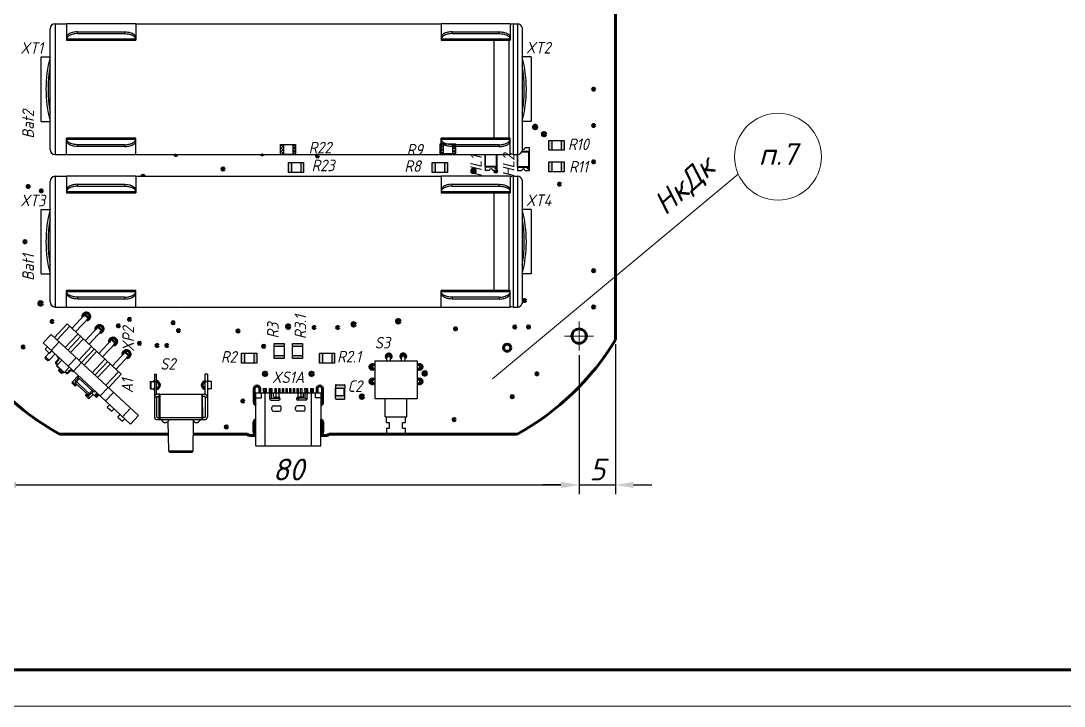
# Model space of a CAD drawing. Header units: millimetres. Extents: x -1 to 4028, y -898 to 1238.
# Drawn here: x 2552.1 to 2695.6, y 933.2 to 1027.6 of the extents above; entities that cross this region are included whole.
import ezdxf
from ezdxf.enums import TextEntityAlignment as Align

# ---------------------------------------------------------------- set-up
doc = ezdxf.new("R2010")
doc.units = ezdxf.units.MM
for name, color, linetype, lineweight in [('Осн 0.6', 7, 'Continuous', 60), ('Основная (0.3)', 162, 'Continuous', 30), ('Основная (0.6)', 250, 'Continuous', 60), ('Текст', 240, 'Continuous', 30), ('Тонкая (0.2)', 250, 'Continuous', 20)]:
    doc.layers.add(name, color=color, linetype=linetype, lineweight=lineweight)
doc.styles.add('3мм', font='isocpeui.ttf', dxfattribs={"height": 3})
doc.styles.get("Standard").update_dxf_attribs({"font": 'arial.ttf'})
doc.dimstyles.new('ISO-25', dxfattribs={"dimtxt": 2.5, "dimasz": 2.5, "dimexe": 1.25, "dimexo": 0.625, "dimtad": 1, "dimtoh": 1, "dimtxsty": 'Standard', "dimcen": 2.5, "dimadec": 0, "dimazin": 0, "dimtfac": 1, "dimtmove": 0, "dimatfit": 3, "dimfxl": 1, "dimarcsym": 0})

# ---------------------------------------------------------------- blocks, each defined once
blk = doc.blocks.new('*D68')
at = {"layer": 'Defpoints', "color": 0, "transparency": 16777216}
for p in [(2548.89, 982.18), (2628.89, 981.68), (2628.89, 963.68)]:
    blk.add_point(p, dxfattribs=at)
at = {"layer": 'Тонкая (0.2)', "color": 0, "lineweight": -2, "transparency": 16777216}
for p, q in [((2548.89, 981.55), (2548.89, 962.43)), ((2628.89, 981.05), (2628.89, 962.43)), ((2551.39, 963.68), (2626.39, 963.68))]:
    blk.add_line(p, q, dxfattribs=at)
at = {"layer": 'Тонкая (0.2)', "color": 0, "transparency": 16777216}
for points in [[(2551.39, 964.1), (2551.39, 963.26), (2548.89, 963.68)], [(2626.39, 964.1), (2626.39, 963.26), (2628.89, 963.68)]]:
    blk.add_solid(points, dxfattribs=at)
at = {"layer": 'Тонкая (0.2)', "color": 0, "transparency": 16777216, "insert": (2588.89, 965.8), "char_height": 3, "attachment_point": 5, "style": '3мм'}
blk.add_mtext('80', dxfattribs=at)
blk = doc.blocks.new('*D69')
at = {"layer": 'Defpoints', "color": 0, "transparency": 16777216}
for p in [(2633.89, 983.68), (2628.89, 982.18), (2633.89, 963.68)]:
    blk.add_point(p, dxfattribs=at)
at = {"layer": 'Тонкая (0.2)', "color": 0, "lineweight": -2, "transparency": 16777216}
for p, q in [((2633.89, 983.05), (2633.89, 962.43)), ((2628.89, 981.55), (2628.89, 962.43)), ((2626.39, 963.68), (2623.89, 963.68)), ((2628.89, 963.68), (2633.89, 963.68)), ((2636.39, 963.68), (2638.89, 963.68))]:
    blk.add_line(p, q, dxfattribs=at)
at = {"layer": 'Тонкая (0.2)', "color": 0, "transparency": 16777216}
for points in [[(2626.39, 964.1), (2626.39, 963.26), (2628.89, 963.68)], [(2636.39, 964.1), (2636.39, 963.26), (2633.89, 963.68)]]:
    blk.add_solid(points, dxfattribs=at)
at = {"layer": 'Тонкая (0.2)', "color": 0, "transparency": 16777216, "insert": (2631.39, 965.8), "char_height": 3, "attachment_point": 5, "style": '3мм'}
blk.add_mtext('5', dxfattribs=at)

msp = doc.modelspace()

# ---------------------------------------------------------------- hatches: boundary and pattern name
at = {"layer": 'Основная (0.3)'}
h = msp.add_hatch(dxfattribs=at)
h.set_pattern_fill('ANSI37', color=256, scale=0.1)
h.paths.add_polyline_path([(2610.191, 1010.661), (2609.786, 1010.661), (2609.786, 1009.296), (2610.191, 1009.296)])
h.paths.add_polyline_path([(2611.883, 1010.661), (2611.478, 1010.661), (2611.478, 1009.296), (2611.883, 1009.296)])
h = msp.add_hatch(color=256, dxfattribs=at)
h.dxf.hatch_style = 1
h.paths.add_polyline_path([(2625.143, 1011.129), (2624.738, 1011.129), (2624.738, 1009.764), (2625.143, 1009.764)])
h.paths.add_polyline_path([(2626.834, 1011.129), (2626.43, 1011.129), (2626.43, 1009.764), (2626.834, 1009.764)])
h = msp.add_hatch(dxfattribs=at)
h.set_pattern_fill('ANSI37', color=256, scale=0.1)
h.paths.add_polyline_path([(2588.191, 1010.561), (2587.786, 1010.561), (2587.786, 1009.196), (2588.191, 1009.196)])
h.paths.add_polyline_path([(2589.883, 1010.561), (2589.478, 1010.561), (2589.478, 1009.196), (2589.883, 1009.196)])
h = msp.add_hatch(color=256, dxfattribs=at)
h.dxf.hatch_style = 1
h.paths.add_polyline_path([(2589.291, 1008.061), (2588.886, 1008.061), (2588.886, 1006.696), (2589.291, 1006.696)])
h.paths.add_polyline_path([(2590.983, 1008.061), (2590.578, 1008.061), (2590.578, 1006.696), (2590.983, 1006.696)])
h = msp.add_hatch(color=256, dxfattribs=at)
h.dxf.hatch_style = 1
h.paths.add_polyline_path([(2609.091, 1008.061), (2608.686, 1008.061), (2608.686, 1006.696), (2609.091, 1006.696)])
h.paths.add_polyline_path([(2610.783, 1008.061), (2610.378, 1008.061), (2610.378, 1006.696), (2610.783, 1006.696)])
h = msp.add_hatch(color=256, dxfattribs=at)
h.dxf.hatch_style = 1
h.paths.add_polyline_path([(2625.118, 1008.154), (2624.713, 1008.154), (2624.713, 1006.789), (2625.118, 1006.789)])
h.paths.add_polyline_path([(2626.809, 1008.154), (2626.405, 1008.154), (2626.405, 1006.789), (2626.809, 1006.789)])
h = msp.add_hatch(color=256, dxfattribs=at)
h.dxf.hatch_style = 1
h.paths.add_polyline_path([(2617.328, 1007.274, 1), (2617.448, 1007.274, 1)])
h = msp.add_hatch(color=256, dxfattribs=at)
h.dxf.hatch_style = 1
h.paths.add_polyline_path([(2621.776, 1007.251, 1), (2621.896, 1007.251, 1)])
h = msp.add_hatch(color=256, dxfattribs=at)
h.dxf.hatch_style = 1
h.paths.add_polyline_path([(2586.944, 981.486), (2586.944, 981.082), (2588.309, 981.082), (2588.309, 981.486)])
h.paths.add_polyline_path([(2586.944, 983.178), (2586.944, 982.773), (2588.309, 982.773), (2588.309, 983.178)])
h = msp.add_hatch(color=256, dxfattribs=at)
h.dxf.hatch_style = 1
h.paths.add_polyline_path([(2589.444, 981.486), (2589.444, 981.082), (2590.809, 981.082), (2590.809, 981.486)])
h.paths.add_polyline_path([(2589.444, 983.178), (2589.444, 982.773), (2590.809, 982.773), (2590.809, 983.178)])
h = msp.add_hatch(color=256, dxfattribs=at)
h.dxf.hatch_style = 1
h.paths.add_polyline_path([(2582.856, 981.814), (2582.452, 981.814), (2582.452, 980.449), (2582.856, 980.449)])
h.paths.add_polyline_path([(2584.548, 981.814), (2584.143, 981.814), (2584.143, 980.449), (2584.548, 980.449)])
h = msp.add_hatch(color=256, dxfattribs=at)
h.dxf.hatch_style = 1
h.paths.add_polyline_path([(2593.556, 981.814), (2593.152, 981.814), (2593.152, 980.449), (2593.556, 980.449)])
h.paths.add_polyline_path([(2595.248, 981.814), (2594.843, 981.814), (2594.843, 980.449), (2595.248, 980.449)])
h = msp.add_hatch(color=256, dxfattribs=at)
h.dxf.hatch_style = 1
h.paths.add_polyline_path([(2596.631, 976.986, 0.4142136), (2596.638, 976.993), (2596.638, 977.406, 0.4142136), (2596.558, 977.486), (2595.448, 977.486, 0.4142136), (2595.368, 977.406), (2595.368, 976.993, 0.4142136), (2595.375, 976.986)])
h.paths.add_polyline_path([(2595.375, 975.986, 0.4142136), (2595.368, 975.979), (2595.368, 975.566, 0.4142136), (2595.448, 975.486), (2596.558, 975.486, 0.4142136), (2596.638, 975.566), (2596.638, 975.979, 0.4142136), (2596.631, 975.986)])

# ---------------------------------------------------------------- linework, layer by layer
for p, q in [((2567.885, 1025.355), (2567.821, 1025.546)), ((2619.41, 1025.355), (2619.346, 1025.546)), ((2558.362, 1011.003), (2558.426, 1010.812)), ((2609.887, 1011.003), (2609.951, 1010.812)), ((2567.885, 1004.355), (2567.821, 1004.546)), ((2619.41, 1004.355), (2619.346, 1004.546)), ((2558.362, 990.003), (2558.426, 989.812)), ((2609.887, 990.003), (2609.951, 989.812)), ((2586.492, 975.527), (2586.572, 975.607)), ((2591.284, 975.527), (2591.204, 975.607))]:
    msp.add_line(p, q)
at = {"color": 7, "true_color": 0xffffff}
for p, q in [((2557.958, 979.251), (2558.053, 979.163)), ((2557.958, 979.251), (2558.053, 979.163)), ((2563.518, 975.433), (2563.708, 975.256)), ((2563.518, 975.433), (2563.708, 975.256))]:
    msp.add_line(p, q, dxfattribs=at)
at = {"color": 18, "true_color": 0x000000}
for p, q in [((2557.958, 979.251), (2558.053, 979.163)), ((2563.518, 975.433), (2563.708, 975.256))]:
    msp.add_line(p, q, dxfattribs=at)
at = {"layer": 'Осн 0.6'}
msp.add_line((2594.452, 970.682), (2620.379, 970.679), dxfattribs=at)
at = {"layer": 'Основная (0.3)'}
for p, q in [((2556.086, 1009.879), (2556.086, 1026.479)), ((2556.786, 1027.179), (2556.786, 1009.179)), ((2556.786, 1027.179), (2558.361, 1027.179)), ((2558.361, 1027.23), (2567.886, 1027.23)), ((2558.361, 1027.23), (2558.361, 1024.921)), ((2567.886, 1027.23), (2567.886, 1024.921)), ((2567.886, 1027.179), (2609.886, 1027.179)), ((2609.886, 1027.23), (2619.411, 1027.23)), ((2609.886, 1027.23), (2609.886, 1024.921)), ((2619.411, 1027.23), (2619.411, 1024.921)), ((2619.813, 1027.179), (2619.813, 1009.179)), ((2619.813, 1027.179), (2620.386, 1027.179)), ((2620.386, 1027.179), (2620.386, 1009.179)), ((2621.062, 1026.66), (2621.062, 1009.698)), ((2558.362, 1025.091), (2567.886, 1025.091)), ((2559.885, 1025.824), (2559.885, 1026.088)), ((2559.886, 1026.088), (2566.362, 1026.088)), ((2559.886, 1025.824), (2566.362, 1025.824)), ((2566.362, 1025.824), (2566.362, 1026.088)), ((2609.887, 1025.091), (2619.411, 1025.091)), ((2611.41, 1025.824), (2611.41, 1026.088)), ((2611.411, 1026.088), (2617.887, 1026.088)), ((2611.411, 1025.824), (2617.887, 1025.824)), ((2617.887, 1025.824), (2617.887, 1026.088)), ((2558.361, 1024.921), (2567.886, 1024.921)), ((2609.886, 1024.921), (2619.411, 1024.921)), ((2617.159, 1024.921), (2617.159, 1011.437)), ((2619.194, 1024.921), (2619.194, 1011.437)), ((2554.877, 1022.624), (2556.086, 1022.624)), ((2554.877, 1013.734), (2554.877, 1022.624)), ((2622.271, 1022.624), (2621.062, 1022.624)), ((2622.271, 1022.624), (2622.271, 1013.734)), ((2554.877, 1013.734), (2556.086, 1013.734)), ((2622.271, 1013.734), (2621.062, 1013.734)), ((2558.361, 1009.128), (2558.361, 1011.437)), ((2567.886, 1011.437), (2558.361, 1011.437)), ((2567.885, 1011.267), (2558.361, 1011.267)), ((2567.886, 1009.128), (2567.886, 1011.437)), ((2609.786, 1009.296), (2609.786, 1010.661)), ((2609.786, 1010.661), (2611.883, 1010.661)), ((2609.886, 1009.128), (2609.886, 1011.437)), ((2619.411, 1011.437), (2609.886, 1011.437)), ((2619.41, 1011.267), (2609.886, 1011.267)), ((2610.191, 1010.661), (2610.191, 1009.296)), ((2611.478, 1010.661), (2611.478, 1009.296)), ((2611.883, 1010.661), (2611.883, 1009.296)), ((2619.411, 1009.128), (2619.411, 1011.437)), ((2624.738, 1011.129), (2626.834, 1011.129)), ((2624.738, 1009.764), (2624.738, 1011.129)), ((2625.143, 1011.129), (2625.143, 1009.764)), ((2626.43, 1011.129), (2626.43, 1009.764)), ((2626.834, 1011.129), (2626.834, 1009.764)), ((2556.786, 1009.179), (2558.361, 1009.179)), ((2559.885, 1010.534), (2559.885, 1010.27)), ((2566.361, 1010.534), (2559.885, 1010.534)), ((2566.361, 1010.27), (2559.885, 1010.27)), ((2566.362, 1010.534), (2566.362, 1010.27)), ((2567.886, 1009.179), (2609.886, 1009.179)), ((2587.786, 1010.561), (2589.883, 1010.561)), ((2587.786, 1009.196), (2587.786, 1010.561)), ((2589.883, 1009.196), (2587.786, 1009.196)), ((2588.191, 1010.561), (2588.191, 1009.196)), ((2589.478, 1010.561), (2589.478, 1009.196)), ((2589.883, 1010.561), (2589.883, 1009.196)), ((2611.883, 1009.296), (2609.786, 1009.296)), ((2611.41, 1010.534), (2611.41, 1010.27)), ((2617.886, 1010.534), (2611.41, 1010.534)), ((2617.886, 1010.27), (2611.41, 1010.27)), ((2617.887, 1010.534), (2617.887, 1010.27)), ((2619.813, 1009.179), (2620.386, 1009.179)), ((2620.411, 1007.451), (2620.411, 1009.179)), ((2620.461, 1007.551), (2620.461, 1009.183)), ((2621.005, 1009.551), (2621.961, 1009.551)), ((2621.048, 1009.651), (2622.011, 1009.651)), ((2621.461, 1010.151), (2622.011, 1010.151)), ((2621.961, 1009.551), (2622.011, 1009.651)), ((2621.961, 1007.551), (2621.961, 1009.551)), ((2622.011, 1010.151), (2622.011, 1006.951)), ((2626.834, 1009.764), (2624.738, 1009.764)), ((2567.886, 1009.128), (2558.361, 1009.128)), ((2588.886, 1008.061), (2590.983, 1008.061)), ((2588.886, 1006.696), (2588.886, 1008.061)), ((2589.291, 1008.061), (2589.291, 1006.696)), ((2590.578, 1008.061), (2590.578, 1006.696)), ((2590.983, 1008.061), (2590.983, 1006.696)), ((2608.686, 1008.061), (2610.783, 1008.061)), ((2608.686, 1006.696), (2608.686, 1008.061)), ((2609.091, 1008.061), (2609.091, 1006.696)), ((2619.411, 1009.128), (2609.886, 1009.128)), ((2610.378, 1008.061), (2610.378, 1006.696)), ((2610.783, 1008.061), (2610.783, 1006.696)), ((2615.963, 1007.474), (2615.963, 1009.128)), ((2616.013, 1007.574), (2616.013, 1009.128)), ((2617.513, 1007.574), (2617.513, 1009.128)), ((2617.563, 1009.128), (2617.563, 1006.974)), ((2624.713, 1008.154), (2626.809, 1008.154)), ((2624.713, 1006.789), (2624.713, 1008.154)), ((2625.118, 1008.154), (2625.118, 1006.789)), ((2626.405, 1008.154), (2626.405, 1006.789)), ((2626.809, 1008.154), (2626.809, 1006.789)), ((2590.983, 1006.696), (2588.886, 1006.696)), ((2610.783, 1006.696), (2608.686, 1006.696)), ((2616.013, 1007.574), (2615.963, 1007.474)), ((2615.963, 1007.474), (2615.963, 1006.974)), ((2615.963, 1007.474), (2617.563, 1007.474)), ((2616.513, 1006.974), (2615.963, 1006.974)), ((2616.013, 1007.574), (2617.513, 1007.574)), ((2617.563, 1006.974), (2617.013, 1006.974)), ((2617.513, 1007.574), (2617.563, 1007.474)), ((2617.563, 1006.974), (2617.563, 1007.274)), ((2620.461, 1007.551), (2620.411, 1007.451)), ((2620.411, 1007.451), (2620.411, 1006.951)), ((2620.411, 1007.451), (2622.011, 1007.451)), ((2620.961, 1006.951), (2620.411, 1006.951)), ((2620.461, 1007.551), (2621.961, 1007.551)), ((2622.011, 1006.951), (2621.461, 1006.951)), ((2621.961, 1007.551), (2622.011, 1007.451)), ((2622.011, 1006.951), (2622.011, 1007.251)), ((2626.809, 1006.789), (2624.713, 1006.789)), ((2556.086, 988.879), (2556.086, 1005.479)), ((2556.786, 1006.179), (2556.786, 988.179)), ((2556.786, 1006.179), (2558.361, 1006.179)), ((2558.361, 1006.23), (2567.886, 1006.23)), ((2558.361, 1006.23), (2558.361, 1003.921)), ((2559.885, 1004.824), (2559.885, 1005.088)), ((2559.886, 1005.088), (2566.362, 1005.088)), ((2566.362, 1004.824), (2566.362, 1005.088)), ((2567.886, 1006.23), (2567.886, 1003.921)), ((2567.886, 1006.179), (2609.886, 1006.179)), ((2609.886, 1006.23), (2619.411, 1006.23)), ((2609.886, 1006.23), (2609.886, 1003.921)), ((2611.41, 1004.824), (2611.41, 1005.088)), ((2611.411, 1005.088), (2617.887, 1005.088)), ((2617.887, 1004.824), (2617.887, 1005.088)), ((2619.411, 1006.23), (2619.411, 1003.921)), ((2619.813, 1006.179), (2619.813, 988.179)), ((2619.813, 1006.179), (2620.386, 1006.179)), ((2620.386, 1006.179), (2620.386, 988.179)), ((2621.062, 1005.66), (2621.062, 988.698)), ((2558.361, 1003.921), (2567.886, 1003.921)), ((2558.362, 1004.091), (2567.886, 1004.091)), ((2559.886, 1004.824), (2566.362, 1004.824)), ((2609.886, 1003.921), (2619.411, 1003.921)), ((2609.887, 1004.091), (2619.411, 1004.091)), ((2611.411, 1004.824), (2617.887, 1004.824)), ((2617.159, 1003.921), (2617.159, 990.437)), ((2619.194, 1003.921), (2619.194, 990.437)), ((2554.877, 1001.624), (2556.086, 1001.624)), ((2554.877, 992.734), (2554.877, 1001.624)), ((2622.271, 1001.624), (2621.062, 1001.624)), ((2622.271, 1001.624), (2622.271, 992.734)), ((2554.877, 992.734), (2556.086, 992.734)), ((2622.271, 992.734), (2621.062, 992.734)), ((2558.361, 988.128), (2558.361, 990.437)), ((2567.886, 990.437), (2558.361, 990.437)), ((2567.885, 990.267), (2558.361, 990.267)), ((2559.885, 989.534), (2559.885, 989.27)), ((2566.361, 989.534), (2559.885, 989.534)), ((2566.361, 989.27), (2559.885, 989.27)), ((2566.362, 989.534), (2566.362, 989.27)), ((2567.886, 988.128), (2567.886, 990.437)), ((2609.886, 988.128), (2609.886, 990.437)), ((2619.411, 990.437), (2609.886, 990.437)), ((2619.41, 990.267), (2609.886, 990.267)), ((2611.41, 989.534), (2611.41, 989.27)), ((2617.886, 989.534), (2611.41, 989.534)), ((2617.886, 989.27), (2611.41, 989.27)), ((2617.887, 989.534), (2617.887, 989.27)), ((2619.411, 988.128), (2619.411, 990.437)), ((2556.786, 988.179), (2558.361, 988.179)), ((2567.886, 988.128), (2558.361, 988.128)), ((2567.886, 988.179), (2609.886, 988.179)), ((2573.436, 987.729), (2573.436, 987.729)), ((2619.411, 988.128), (2609.886, 988.128)), ((2619.813, 988.179), (2620.386, 988.179)), ((2559.094, 985.22), (2560.942, 987.201)), ((2559.605, 984.743), (2561.453, 986.723)), ((2560.848, 987.1), (2561.36, 986.623)), ((2560.942, 987.201), (2561.453, 986.723)), ((2558.421, 985.848), (2556.688, 983.99)), ((2558.786, 985.507), (2557.054, 983.649)), ((2565.851, 978.918), (2558.421, 985.848)), ((2560.929, 983.509), (2562.769, 985.481)), ((2561.441, 983.031), (2563.281, 985.004)), ((2562.675, 985.381), (2563.187, 984.903)), ((2562.769, 985.481), (2563.281, 985.004)), ((2555.151, 983.236), (2556.242, 984.406)), ((2568.236, 973.221), (2556.242, 984.406)), ((2556.248, 982.213), (2557.339, 983.383)), ((2559.913, 984.456), (2558.18, 982.599)), ((2560.278, 984.115), (2558.546, 982.258)), ((2560.644, 983.774), (2558.912, 981.917)), ((2562.786, 981.777), (2564.626, 983.749)), ((2564.533, 983.648), (2565.045, 983.171)), ((2564.626, 983.749), (2565.138, 983.271)), ((2555.151, 983.236), (2567.145, 972.051)), ((2555.411, 982.378), (2555.718, 982.707)), ((2555.411, 982.378), (2556.033, 981.798)), ((2556.033, 981.798), (2556.34, 982.128)), ((2561.77, 982.724), (2560.038, 980.866)), ((2562.136, 982.383), (2560.404, 980.525)), ((2562.502, 982.042), (2560.769, 980.184)), ((2563.298, 981.299), (2565.138, 983.271)), ((2564.644, 980.044), (2566.484, 982.016)), ((2566.39, 981.916), (2566.902, 981.439)), ((2566.484, 982.016), (2566.996, 981.539)), ((2586.944, 981.082), (2586.944, 983.178)), ((2586.944, 983.178), (2588.309, 983.178)), ((2586.944, 982.773), (2588.309, 982.773)), ((2588.309, 983.178), (2588.309, 981.082)), ((2589.444, 981.082), (2589.444, 983.178)), ((2589.444, 983.178), (2590.809, 983.178)), ((2589.444, 982.773), (2590.809, 982.773)), ((2590.809, 983.178), (2590.809, 981.082)), ((2555.422, 981.137), (2555.467, 981.332)), ((2555.422, 981.137), (2555.788, 980.796)), ((2555.467, 981.332), (2555.963, 981.863)), ((2555.467, 981.332), (2555.979, 980.854)), ((2555.788, 980.796), (2555.979, 980.854)), ((2555.979, 980.854), (2556.782, 981.715)), ((2556.938, 980.68), (2557.211, 980.973)), ((2557.711, 980.849), (2556.995, 980.081)), ((2557.012, 980.612), (2557.284, 980.905)), ((2557.058, 981.321), (2557.126, 981.394)), ((2557.126, 981.394), (2557.272, 981.258)), ((2558.588, 980.03), (2559.68, 981.201)), ((2559.32, 979.348), (2560.411, 980.519)), ((2563.628, 980.992), (2561.896, 979.134)), ((2563.994, 980.651), (2562.261, 978.793)), ((2565.156, 979.567), (2566.996, 981.539)), ((2582.452, 981.814), (2584.548, 981.814)), ((2582.452, 980.449), (2582.452, 981.814)), ((2584.548, 980.449), (2582.452, 980.449)), ((2582.856, 981.814), (2582.856, 980.449)), ((2584.143, 981.814), (2584.143, 980.449)), ((2584.548, 981.814), (2584.548, 980.449)), ((2586.944, 981.486), (2588.309, 981.486)), ((2588.309, 981.082), (2586.944, 981.082)), ((2589.444, 981.486), (2590.809, 981.486)), ((2590.809, 981.082), (2589.444, 981.082)), ((2593.152, 981.814), (2595.248, 981.814)), ((2593.152, 980.449), (2593.152, 981.814)), ((2595.248, 980.449), (2593.152, 980.449)), ((2593.556, 981.814), (2593.556, 980.449)), ((2594.843, 981.814), (2594.843, 980.449)), ((2595.248, 981.814), (2595.248, 980.449)), ((2600.788, 980.78), (2600.788, 975.58)), ((2600.788, 980.78), (2606.588, 980.78)), ((2602.438, 981.38), (2602.468, 981.43)), ((2602.438, 980.78), (2602.438, 981.38)), ((2602.938, 981.38), (2602.438, 981.38)), ((2602.468, 981.43), (2602.908, 981.43)), ((2602.908, 981.43), (2602.938, 981.38)), ((2602.938, 980.78), (2602.938, 981.38)), ((2604.438, 981.391), (2604.468, 981.441)), ((2604.438, 980.78), (2604.438, 981.391)), ((2604.938, 981.391), (2604.438, 981.391)), ((2604.468, 981.441), (2604.908, 981.441)), ((2604.908, 981.441), (2604.938, 981.391)), ((2604.938, 980.78), (2604.938, 981.391)), ((2606.588, 980.78), (2606.588, 975.58)), ((2556.995, 980.081), (2558.019, 979.126)), ((2557.165, 980.264), (2557.019, 980.4)), ((2557.029, 980.117), (2558.053, 979.163)), ((2557.28, 979.405), (2557.325, 979.599)), ((2557.28, 979.405), (2557.646, 979.064)), ((2557.325, 979.599), (2557.412, 979.692)), ((2557.325, 979.599), (2557.837, 979.122)), ((2557.646, 979.064), (2557.837, 979.122)), ((2557.837, 979.122), (2557.924, 979.215)), ((2558.019, 979.126), (2558.735, 979.894)), ((2558.189, 979.309), (2558.335, 979.173)), ((2558.547, 979.18), (2558.82, 979.472)), ((2558.621, 979.112), (2558.893, 979.404)), ((2559.32, 979.348), (2559.174, 979.485)), ((2559.252, 979.275), (2559.32, 979.348)), ((2564.359, 980.31), (2562.627, 978.452)), ((2565.486, 979.259), (2563.753, 977.402)), ((2600.388, 980.15), (2600.438, 980.18)), ((2600.388, 979.71), (2600.388, 980.15)), ((2600.438, 979.68), (2600.388, 979.71)), ((2600.788, 980.18), (2600.438, 980.18)), ((2600.438, 980.18), (2600.438, 979.68)), ((2600.788, 979.68), (2600.438, 979.68)), ((2606.588, 980.18), (2606.938, 980.18)), ((2606.588, 979.68), (2606.938, 979.68)), ((2606.938, 980.18), (2606.938, 979.68)), ((2606.988, 980.15), (2606.938, 980.18)), ((2606.938, 979.68), (2606.988, 979.71)), ((2606.988, 979.71), (2606.988, 980.15)), ((2559.138, 977.672), (2559.183, 977.867)), ((2559.138, 977.672), (2559.503, 977.331)), ((2559.183, 977.867), (2559.985, 978.728)), ((2559.183, 977.867), (2559.695, 977.39)), ((2559.988, 978.452), (2559.589, 977.994)), ((2560.134, 978.316), (2559.589, 977.73)), ((2559.589, 977.994), (2561.606, 976.113)), ((2559.604, 977.716), (2561.328, 976.108)), ((2559.915, 978.52), (2560.051, 978.666)), ((2559.915, 978.52), (2562.109, 976.474)), ((2565.851, 978.918), (2564.119, 977.061)), ((2569.888, 977.929), (2570.738, 977.929)), ((2569.894, 976.929), (2569.888, 977.929)), ((2569.933, 977.929), (2569.933, 976.929)), ((2570.438, 978.929), (2570.738, 978.929)), ((2570.438, 978.929), (2570.438, 975.779)), ((2570.734, 976.165), (2570.738, 978.929)), ((2577.442, 976.165), (2577.438, 978.929)), ((2577.738, 978.929), (2577.438, 978.929)), ((2578.288, 977.929), (2577.438, 977.929)), ((2577.738, 978.929), (2577.738, 975.779)), ((2578.243, 977.929), (2578.243, 976.929)), ((2578.282, 976.929), (2578.288, 977.929)), ((2600.388, 978.15), (2600.438, 978.18)), ((2600.388, 977.71), (2600.388, 978.15)), ((2600.438, 977.68), (2600.388, 977.71)), ((2600.788, 978.18), (2600.438, 978.18)), ((2600.438, 978.18), (2600.438, 977.68)), ((2600.788, 977.68), (2600.438, 977.68)), ((2606.588, 978.18), (2606.938, 978.18)), ((2606.588, 977.68), (2606.938, 977.68)), ((2606.938, 978.18), (2606.938, 977.68)), ((2606.988, 978.15), (2606.938, 978.18)), ((2606.938, 977.68), (2606.988, 977.71)), ((2606.988, 977.71), (2606.988, 978.15)), ((2559.503, 977.331), (2559.695, 977.39)), ((2559.695, 977.39), (2559.815, 977.519)), ((2561.04, 976.135), (2561.161, 976.264)), ((2561.889, 976.679), (2561.343, 976.094)), ((2561.552, 975.657), (2562.012, 976.151)), ((2562.036, 976.542), (2561.606, 976.113)), ((2561.821, 976.328), (2562.489, 975.709)), ((2562.109, 976.474), (2562.245, 976.62)), ((2562.538, 976.348), (2562.265, 976.055)), ((2562.367, 976.165), (2562.514, 976.028)), ((2562.684, 976.211), (2562.411, 975.919)), ((2562.435, 976.238), (2562.582, 976.102)), ((2562.47, 976.274), (2562.616, 976.138)), ((2562.977, 975.938), (2564.068, 977.109)), ((2563.708, 975.256), (2564.799, 976.427)), ((2569.894, 976.929), (2570.438, 976.929)), ((2571.188, 976.179), (2570.838, 976.179)), ((2571.088, 972.679), (2571.101, 976.179)), ((2571.188, 976.179), (2571.188, 972.679)), ((2571.188, 976.179), (2576.988, 976.179)), ((2576.988, 976.179), (2576.988, 972.679)), ((2576.988, 976.179), (2577.338, 976.179)), ((2577.088, 972.679), (2577.075, 976.179)), ((2578.282, 976.929), (2577.738, 976.929)), ((2584.424, 969.057), (2584.402, 976.357)), ((2584.402, 976.357), (2593.352, 976.357)), ((2585.182, 975.657), (2585.182, 976.357)), ((2585.432, 976.957), (2585.437, 976.357)), ((2585.432, 976.957), (2585.832, 976.957)), ((2585.632, 976.957), (2585.632, 976.357)), ((2585.702, 969.057), (2585.702, 976.357)), ((2585.832, 976.957), (2585.832, 976.357)), ((2586.222, 976.957), (2586.227, 976.357)), ((2586.222, 976.957), (2586.622, 976.957)), ((2586.322, 975.557), (2586.322, 976.157)), ((2586.422, 976.957), (2586.422, 976.357)), ((2586.572, 975.607), (2586.572, 976.357)), ((2586.622, 976.957), (2586.622, 976.357)), ((2586.826, 975.857), (2586.826, 976.257)), ((2587.022, 976.957), (2587.022, 976.357)), ((2587.022, 976.957), (2587.222, 976.957)), ((2587.172, 976.357), (2587.172, 975.757)), ((2587.222, 976.957), (2587.222, 976.357)), ((2587.522, 976.957), (2587.522, 976.357)), ((2587.522, 976.957), (2587.722, 976.957)), ((2587.572, 976.357), (2587.572, 975.757)), ((2587.722, 976.957), (2587.722, 976.357)), ((2588.022, 976.957), (2588.022, 976.357)), ((2588.022, 976.957), (2588.222, 976.957)), ((2588.222, 976.957), (2588.222, 976.357)), ((2588.522, 976.957), (2588.522, 976.357)), ((2588.522, 976.957), (2588.722, 976.957)), ((2588.722, 976.957), (2588.722, 976.357)), ((2589.022, 976.957), (2589.022, 976.357)), ((2589.022, 976.957), (2589.222, 976.957)), ((2589.222, 976.957), (2589.222, 976.357)), ((2589.522, 976.957), (2589.522, 976.357)), ((2589.522, 976.957), (2589.722, 976.957)), ((2589.722, 976.957), (2589.722, 976.357)), ((2590.022, 976.957), (2590.022, 976.357)), ((2590.022, 976.957), (2590.222, 976.957)), ((2590.204, 976.357), (2590.204, 975.757)), ((2590.222, 976.957), (2590.222, 976.357)), ((2590.522, 976.957), (2590.522, 976.357)), ((2590.522, 976.957), (2590.722, 976.957)), ((2590.604, 976.357), (2590.604, 975.757)), ((2590.722, 976.957), (2590.722, 976.357)), ((2590.95, 975.857), (2590.95, 976.257)), ((2591.122, 976.957), (2591.127, 976.357)), ((2591.122, 976.957), (2591.522, 976.957)), ((2591.204, 975.607), (2591.204, 976.357)), ((2591.322, 976.957), (2591.322, 976.357)), ((2591.454, 975.557), (2591.454, 976.157)), ((2591.522, 976.957), (2591.522, 976.357)), ((2591.912, 976.957), (2591.917, 976.357)), ((2591.912, 976.957), (2592.312, 976.957)), ((2592.074, 969.057), (2592.074, 976.357)), ((2592.112, 976.957), (2592.112, 976.357)), ((2592.312, 976.957), (2592.312, 976.357)), ((2592.594, 975.657), (2592.594, 976.357)), ((2593.352, 969.057), (2593.374, 976.357)), ((2595.368, 977.406), (2595.368, 976.993)), ((2595.375, 976.986), (2596.631, 976.986)), ((2595.378, 975.986), (2595.378, 976.986)), ((2595.428, 975.986), (2595.428, 976.986)), ((2595.448, 977.486), (2596.558, 977.486)), ((2596.578, 975.986), (2596.578, 976.986)), ((2596.628, 975.986), (2596.628, 976.986)), ((2596.638, 977.406), (2596.638, 976.993)), ((2560.995, 975.94), (2561.04, 976.135)), ((2560.995, 975.94), (2561.361, 975.599)), ((2561.04, 976.135), (2561.552, 975.657)), ((2561.361, 975.599), (2561.552, 975.657)), ((2562.265, 976.055), (2562.411, 975.919)), ((2562.489, 975.709), (2562.83, 976.075)), ((2563.968, 974.399), (2564.275, 974.728)), ((2570.738, 975.779), (2570.438, 975.779)), ((2570.438, 975.779), (2570.438, 973.079)), ((2570.738, 975.779), (2570.738, 973.079)), ((2570.838, 975.879), (2571.099, 975.879)), ((2577.338, 975.879), (2577.076, 975.879)), ((2577.438, 975.779), (2577.738, 975.779)), ((2577.438, 975.779), (2577.438, 973.079)), ((2577.738, 975.779), (2577.738, 973.079)), ((2584.404, 975.657), (2585.182, 975.657)), ((2586.492, 975.527), (2586.572, 975.607)), ((2586.522, 975.357), (2587.572, 975.357)), ((2586.572, 975.607), (2587.397, 975.607)), ((2586.912, 975.757), (2587.572, 975.757)), ((2586.977, 975.607), (2586.977, 975.757)), ((2587.557, 975.527), (2587.397, 975.607)), ((2587.557, 975.527), (2587.557, 975.757)), ((2590.864, 975.757), (2590.204, 975.757)), ((2591.254, 975.357), (2590.204, 975.357)), ((2590.219, 975.527), (2590.219, 975.757)), ((2590.219, 975.527), (2590.379, 975.607)), ((2591.204, 975.607), (2590.379, 975.607)), ((2590.799, 975.607), (2590.799, 975.757)), ((2591.284, 975.527), (2591.204, 975.607)), ((2593.371, 975.657), (2592.594, 975.657)), ((2595.368, 975.566), (2595.368, 975.979)), ((2595.375, 975.986), (2596.631, 975.986)), ((2595.448, 975.486), (2596.558, 975.486)), ((2596.638, 975.566), (2596.638, 975.979)), ((2600.788, 975.58), (2606.588, 975.58)), ((2602.188, 973.08), (2602.188, 975.58)), ((2605.188, 973.08), (2605.188, 975.58)), ((2563.968, 974.399), (2564.589, 973.819)), ((2564.589, 973.819), (2564.896, 974.148)), ((2565.431, 973.035), (2565.737, 973.364)), ((2566.048, 973.074), (2567.139, 974.244)), ((2586.582, 974.077), (2586.582, 974.337)), ((2586.822, 974.577), (2587.662, 974.577)), ((2586.822, 973.837), (2587.662, 973.837)), ((2587.902, 974.077), (2587.902, 974.337)), ((2589.874, 974.077), (2589.874, 974.337)), ((2590.954, 974.577), (2590.114, 974.577)), ((2590.954, 973.837), (2590.114, 973.837)), ((2591.194, 974.077), (2591.194, 974.337)), ((2565.431, 973.035), (2566.052, 972.455)), ((2566.052, 972.455), (2566.359, 972.784)), ((2567.145, 972.051), (2568.236, 973.221)), ((2570.838, 972.979), (2571.188, 972.979)), ((2570.838, 972.679), (2571.088, 972.679)), ((2571.088, 972.679), (2577.338, 972.679)), ((2571.188, 972.979), (2576.988, 972.979)), ((2572.418, 968.376), (2572.347, 972.462)), ((2575.758, 968.376), (2575.829, 972.462)), ((2577.338, 972.979), (2576.988, 972.979)), ((2602.188, 973.08), (2605.188, 973.08)), ((2602.388, 972.28), (2602.388, 973.08)), ((2602.388, 972.28), (2602.788, 972.28)), ((2602.788, 971.48), (2602.788, 972.28)), ((2604.588, 971.48), (2604.588, 972.28)), ((2604.588, 972.28), (2604.988, 972.28)), ((2604.988, 972.28), (2604.988, 973.08)), ((2602.388, 971.48), (2602.388, 970.68)), ((2602.388, 971.48), (2602.788, 971.48)), ((2602.388, 970.68), (2604.988, 970.68)), ((2604.588, 971.48), (2604.988, 971.48)), ((2604.988, 970.68), (2604.988, 971.48)), ((2584.424, 969.057), (2593.352, 969.057)), ((2572.418, 968.376), (2575.758, 968.376)), ((2572.63, 968.179), (2575.546, 968.179))]:
    msp.add_line(p, q, dxfattribs=at)
for centre in [(2617.388, 1007.274), (2621.836, 1007.251)]:
    msp.add_circle(centre, 0.06, dxfattribs=at)
for centre, radius, start, end in [((2556.786, 1026.479), 0.7, 90.00016, 180), ((2620.386, 1026.479), 0.7, 14.96939, 90), ((2573.055, 1018.179), 17.532, 165.43487, 194.56513), ((2604.094, 1018.179), 17.532, 345.43487, 14.56513), ((2575.653, 1018.179), 19.829, 170.67559, 189.32441), ((2601.496, 1018.179), 19.829, 350.67559, 9.32441), ((2556.786, 1009.879), 0.7, 180, 269.99984), ((2620.386, 1009.878), 0.7, 270, 345.03063), ((2621.211, 1010.151), 0.25, 233.41601, 0), ((2616.763, 1006.974), 0.25, 0, 180), ((2621.211, 1006.951), 0.25, 0, 180), ((2556.786, 1005.479), 0.7, 90.00016, 180), ((2620.386, 1005.479), 0.7, 14.96939, 90), ((2573.055, 997.179), 17.532, 165.43487, 194.56513), ((2604.094, 997.179), 17.532, 345.43487, 14.56513), ((2575.653, 997.179), 19.829, 170.67559, 189.32441), ((2601.496, 997.179), 19.829, 350.67559, 9.32441), ((2556.786, 988.879), 0.7, 180, 269.99984), ((2620.386, 988.878), 0.7, 270, 345.03063), ((2559.721, 977.861), 0.187, 134.97642, 231.06443), ((2570.838, 975.779), 0.4, 90, 180), ((2577.338, 975.779), 0.4, 0, 90), ((2586.122, 976.157), 0.2, 360, 90), ((2586.927, 976.257), 0.101, 98.60845, 180), ((2590.848, 976.257), 0.101, 360, 81.39155), ((2591.654, 976.157), 0.2, 90, 180), ((2595.448, 977.406), 0.08, 90, 180), ((2595.375, 976.993), 0.007, 180, 270), ((2596.558, 977.406), 0.08, 0, 90), ((2596.631, 976.993), 0.007, 270, 0), ((2561.465, 976.235), 0.187, 222.93557, 319.02358), ((2570.838, 975.779), 0.1, 90, 180), ((2577.338, 975.779), 0.1, 0, 90), ((2586.522, 975.557), 0.2, 180, 270), ((2586.927, 975.857), 0.101, 180, 261.39106), ((2587.572, 975.557), 0.2, 270, 90), ((2590.204, 975.557), 0.2, 90, 270), ((2590.848, 975.857), 0.101, 278.60894, 0), ((2591.254, 975.557), 0.2, 270, 0), ((2595.375, 975.979), 0.007, 90, 180), ((2595.448, 975.566), 0.08, 180, 270), ((2596.558, 975.566), 0.08, 270, 0), ((2596.631, 975.979), 0.007, 0, 90), ((2586.822, 974.337), 0.24, 90, 180), ((2586.822, 974.077), 0.24, 180, 270), ((2587.662, 974.337), 0.24, 0, 90), ((2587.662, 974.077), 0.24, 270, 360), ((2590.114, 974.337), 0.24, 90, 180), ((2590.114, 974.077), 0.24, 180, 270), ((2590.954, 974.337), 0.24, 0, 90), ((2590.954, 974.077), 0.24, 270, 0), ((2570.838, 973.079), 0.4, 180, 270), ((2570.838, 973.079), 0.1, 180, 270), ((2571.938, 972.828), 0.549, 209.98376, 330.01624), ((2576.238, 972.828), 0.549, 209.98376, 330.01624), ((2577.338, 973.079), 0.1, 270, 0), ((2577.338, 973.079), 0.4, 270, 0), ((2572.615, 968.376), 0.198, 180, 274.20074), ((2575.56, 968.376), 0.198, 265.79926, 0)]:
    msp.add_arc(centre, radius, start, end, dxfattribs=at)
for points in [[(2619.813, 1027.179), (2619.625, 1027.153), (2619.451, 1027.078), (2619.411, 1027.06), (2619.411, 1027.06)], [(2559.886, 1026.088), (2559.501, 1026.063), (2559.141, 1025.991), (2558.829, 1025.875), (2558.586, 1025.724), (2558.427, 1025.546), (2558.362, 1025.352)], [(2559.886, 1025.824), (2559.501, 1025.799), (2559.141, 1025.727), (2558.985, 1025.669), (2558.829, 1025.611), (2558.708, 1025.535), (2558.586, 1025.46), (2558.427, 1025.282), (2558.362, 1025.091), (2558.362, 1025.091)], [(2566.362, 1026.088), (2566.747, 1026.063), (2567.107, 1025.991), (2567.419, 1025.875), (2567.662, 1025.724), (2567.821, 1025.546), (2567.886, 1025.352)], [(2566.362, 1025.824), (2566.747, 1025.799), (2567.107, 1025.727), (2567.263, 1025.669), (2567.419, 1025.611), (2567.541, 1025.535), (2567.662, 1025.46), (2567.821, 1025.282), (2567.886, 1025.091), (2567.886, 1025.091)], [(2611.411, 1026.088), (2611.026, 1026.063), (2610.666, 1025.991), (2610.354, 1025.875), (2610.111, 1025.724), (2609.952, 1025.546), (2609.887, 1025.352)], [(2611.411, 1025.824), (2611.026, 1025.799), (2610.666, 1025.727), (2610.51, 1025.669), (2610.354, 1025.611), (2610.233, 1025.535), (2610.111, 1025.46), (2609.952, 1025.282), (2609.887, 1025.091), (2609.887, 1025.091)], [(2617.887, 1026.088), (2618.272, 1026.063), (2618.632, 1025.991), (2618.944, 1025.875), (2619.187, 1025.724), (2619.346, 1025.546), (2619.411, 1025.352)], [(2617.887, 1025.824), (2618.272, 1025.799), (2618.632, 1025.727), (2618.788, 1025.669), (2618.944, 1025.611), (2619.066, 1025.535), (2619.187, 1025.46), (2619.346, 1025.282), (2619.411, 1025.091), (2619.411, 1025.091)], [(2559.885, 1010.534), (2559.5, 1010.559), (2559.14, 1010.631), (2558.984, 1010.689), (2558.828, 1010.747), (2558.707, 1010.822), (2558.585, 1010.898), (2558.426, 1011.076), (2558.361, 1011.267), (2558.361, 1011.267)], [(2559.885, 1010.27), (2559.5, 1010.295), (2559.14, 1010.367), (2558.828, 1010.483), (2558.585, 1010.634), (2558.426, 1010.812), (2558.361, 1011.006)], [(2566.361, 1010.534), (2566.746, 1010.559), (2567.106, 1010.631), (2567.262, 1010.689), (2567.418, 1010.747), (2567.54, 1010.822), (2567.661, 1010.898), (2567.82, 1011.076), (2567.885, 1011.267), (2567.885, 1011.267)], [(2566.361, 1010.27), (2566.746, 1010.295), (2567.106, 1010.367), (2567.418, 1010.483), (2567.661, 1010.634), (2567.82, 1010.812), (2567.885, 1011.006)], [(2611.41, 1010.534), (2611.025, 1010.559), (2610.665, 1010.631), (2610.509, 1010.689), (2610.353, 1010.747), (2610.232, 1010.822), (2610.11, 1010.898), (2609.951, 1011.076), (2609.886, 1011.267), (2609.886, 1011.267)], [(2611.41, 1010.27), (2611.025, 1010.295), (2610.665, 1010.367), (2610.353, 1010.483), (2610.11, 1010.634), (2609.951, 1010.812), (2609.886, 1011.006)], [(2617.886, 1010.534), (2618.271, 1010.559), (2618.631, 1010.631), (2618.787, 1010.689), (2618.943, 1010.747), (2619.065, 1010.822), (2619.186, 1010.898), (2619.345, 1011.076), (2619.41, 1011.267), (2619.41, 1011.267)], [(2617.886, 1010.27), (2618.271, 1010.295), (2618.631, 1010.367), (2618.943, 1010.483), (2619.186, 1010.634), (2619.345, 1010.812), (2619.41, 1011.006)], [(2619.813, 1009.179), (2619.625, 1009.205), (2619.451, 1009.28), (2619.411, 1009.297), (2619.411, 1009.297)], [(2559.886, 1005.088), (2559.501, 1005.063), (2559.141, 1004.991), (2558.829, 1004.875), (2558.586, 1004.724), (2558.427, 1004.546), (2558.362, 1004.352)], [(2566.362, 1005.088), (2566.747, 1005.063), (2567.107, 1004.991), (2567.419, 1004.875), (2567.662, 1004.724), (2567.821, 1004.546), (2567.886, 1004.352)], [(2611.411, 1005.088), (2611.026, 1005.063), (2610.666, 1004.991), (2610.354, 1004.875), (2610.111, 1004.724), (2609.952, 1004.546), (2609.887, 1004.352)], [(2617.887, 1005.088), (2618.272, 1005.063), (2618.632, 1004.991), (2618.944, 1004.875), (2619.187, 1004.724), (2619.346, 1004.546), (2619.411, 1004.352)], [(2619.813, 1006.179), (2619.625, 1006.153), (2619.451, 1006.078), (2619.411, 1006.06), (2619.411, 1006.06)], [(2559.886, 1004.824), (2559.501, 1004.799), (2559.141, 1004.727), (2558.985, 1004.669), (2558.829, 1004.611), (2558.708, 1004.535), (2558.586, 1004.46), (2558.427, 1004.282), (2558.362, 1004.091), (2558.362, 1004.091)], [(2566.362, 1004.824), (2566.747, 1004.799), (2567.107, 1004.727), (2567.263, 1004.669), (2567.419, 1004.611), (2567.541, 1004.535), (2567.662, 1004.46), (2567.821, 1004.282), (2567.886, 1004.091), (2567.886, 1004.091)], [(2611.411, 1004.824), (2611.026, 1004.799), (2610.666, 1004.727), (2610.51, 1004.669), (2610.354, 1004.611), (2610.233, 1004.535), (2610.111, 1004.46), (2609.952, 1004.282), (2609.887, 1004.091), (2609.887, 1004.091)], [(2617.887, 1004.824), (2618.272, 1004.799), (2618.632, 1004.727), (2618.788, 1004.669), (2618.944, 1004.611), (2619.066, 1004.535), (2619.187, 1004.46), (2619.346, 1004.282), (2619.411, 1004.091), (2619.411, 1004.091)], [(2559.885, 989.534), (2559.5, 989.559), (2559.14, 989.631), (2558.984, 989.689), (2558.828, 989.747), (2558.707, 989.822), (2558.585, 989.898), (2558.426, 990.076), (2558.361, 990.267), (2558.361, 990.267)], [(2559.885, 989.27), (2559.5, 989.295), (2559.14, 989.367), (2558.828, 989.483), (2558.585, 989.634), (2558.426, 989.812), (2558.361, 990.006)], [(2566.361, 989.534), (2566.746, 989.559), (2567.106, 989.631), (2567.262, 989.689), (2567.418, 989.747), (2567.54, 989.822), (2567.661, 989.898), (2567.82, 990.076), (2567.885, 990.267), (2567.885, 990.267)], [(2566.361, 989.27), (2566.746, 989.295), (2567.106, 989.367), (2567.418, 989.483), (2567.661, 989.634), (2567.82, 989.812), (2567.885, 990.006)], [(2611.41, 989.534), (2611.025, 989.559), (2610.665, 989.631), (2610.509, 989.689), (2610.353, 989.747), (2610.232, 989.822), (2610.11, 989.898), (2609.951, 990.076), (2609.886, 990.267), (2609.886, 990.267)], [(2611.41, 989.27), (2611.025, 989.295), (2610.665, 989.367), (2610.353, 989.483), (2610.11, 989.634), (2609.951, 989.812), (2609.886, 990.006)], [(2617.886, 989.534), (2618.271, 989.559), (2618.631, 989.631), (2618.787, 989.689), (2618.943, 989.747), (2619.065, 989.822), (2619.186, 989.898), (2619.345, 990.076), (2619.41, 990.267), (2619.41, 990.267)], [(2617.886, 989.27), (2618.271, 989.295), (2618.631, 989.367), (2618.943, 989.483), (2619.186, 989.634), (2619.345, 989.812), (2619.41, 990.006)], [(2619.813, 988.179), (2619.625, 988.205), (2619.451, 988.28), (2619.411, 988.297), (2619.411, 988.297)], [(2571.438, 972.678), (2571.439, 972.639), (2571.447, 972.599), (2571.462, 972.553), (2571.462, 972.554)], [(2572.438, 972.678), (2572.437, 972.639), (2572.429, 972.599), (2572.413, 972.553), (2572.413, 972.554)], [(2575.738, 972.678), (2575.739, 972.639), (2575.747, 972.599), (2575.762, 972.553), (2575.762, 972.554)], [(2576.738, 972.678), (2576.737, 972.639), (2576.729, 972.599), (2576.713, 972.553), (2576.713, 972.554)]]:
    msp.add_open_spline(points, degree=3, dxfattribs=at)
for points in [[(2557.097, 980.191), (2556.951, 980.327), (2556.909, 980.378), (2556.882, 980.436), (2556.871, 980.501), (2556.877, 980.566), (2556.901, 980.627), (2556.938, 980.68)], [(2557.012, 980.612), (2556.989, 980.58), (2556.975, 980.544), (2556.971, 980.505), (2556.978, 980.466), (2556.994, 980.43), (2557.019, 980.4)], [(2557.211, 980.973), (2557.234, 981.005), (2557.248, 981.041), (2557.251, 981.08), (2557.245, 981.119), (2557.229, 981.155), (2557.204, 981.185), (2557.058, 981.321)], [(2557.284, 980.905), (2557.322, 980.958), (2557.345, 981.019), (2557.352, 981.084), (2557.341, 981.149), (2557.313, 981.207), (2557.272, 981.258)], [(2558.121, 979.236), (2558.267, 979.099), (2558.321, 979.062), (2558.381, 979.038), (2558.446, 979.032), (2558.511, 979.043), (2558.57, 979.07), (2558.621, 979.112)], [(2558.547, 979.18), (2558.517, 979.155), (2558.482, 979.139), (2558.443, 979.132), (2558.404, 979.136), (2558.367, 979.15), (2558.335, 979.173)], [(2558.82, 979.472), (2558.871, 979.514), (2558.93, 979.541), (2558.994, 979.552), (2559.06, 979.546), (2559.12, 979.523), (2559.174, 979.485)], [(2558.893, 979.404), (2558.924, 979.429), (2558.959, 979.445), (2558.998, 979.452), (2559.037, 979.448), (2559.073, 979.435), (2559.105, 979.412), (2559.252, 979.275)]]:
    msp.add_spline(points, degree=3, dxfattribs=at)
at = {"layer": 'Основная (0.6)'}
for p, q in [((2633.886, 1032.229), (2633.886, 983.679)), ((2584.182, 975.032), (2584.182, 976.932)), ((2584.932, 976.357), (2584.932, 976.932)), ((2592.822, 976.357), (2592.822, 976.932)), ((2593.572, 975.032), (2593.572, 976.932)), ((2584.132, 971.052), (2584.132, 972.252)), ((2593.622, 971.052), (2593.622, 972.252)), ((2572.377, 970.683), (2557.396, 970.685)), ((2583.252, 970.682), (2575.798, 970.682)), ((2583.452, 970.482), (2583.252, 970.682)), ((2583.452, 970.482), (2584.402, 970.482)), ((2594.252, 970.482), (2593.352, 970.482)), ((2594.452, 970.682), (2594.252, 970.482)), ((2493.622, 938.22), (2888.622, 938.22))]:
    msp.add_line(p, q, dxfattribs=at)
for centre, radius in [((2630.886, 1018.179), 0.15), ((2622.835, 1012.972), 0.25), ((2624.055, 1011.982), 0.25), ((2630.886, 1013.179), 0.15), ((2592.886, 1008.979), 0.15), ((2630.886, 1008.179), 0.15), ((2579.886, 1007.179), 0.15), ((2614.359, 1006.925), 0.25), ((2553.086, 1004.779), 0.15), ((2626.186, 1005.089), 0.15), ((2554.886, 1004.179), 0.15), ((2552.636, 997.167), 0.15), ((2630.886, 993.179), 0.15), ((2621.386, 989.079), 0.15), ((2554.786, 988.679), 0.25), ((2630.886, 988.179), 0.15), ((2556.386, 986.179), 0.15), ((2567.013, 986.479), 0.15), ((2603.991, 986.217), 0.25), ((2565.489, 985.585), 0.15), ((2573.031, 986.015), 0.15), ((2573.757, 984.924), 0.15), ((2581.952, 984.882), 0.15), ((2588.852, 985.482), 0.25), ((2592.426, 985.356), 0.15), ((2595.669, 985.356), 0.15), ((2597.868, 985.791), 0.25), ((2611.886, 985.179), 0.15), ((2620.031, 985.429), 0.15), ((2621.931, 985.429), 0.15), ((2628.886, 984.179), 1), ((2568.389, 983.185), 0.15), ((2552.386, 982.679), 0.15), ((2570.813, 982.879), 0.15), ((2572.155, 982.879), 0.15), ((2585.492, 982.775), 0.15), ((2618.986, 982.579), 0.5), ((2585.677, 978.982), 0.25), ((2592.077, 978.982), 0.25), ((2607.643, 979.032), 0.25), ((2623.086, 978.979), 0.15), ((2582.62, 975.229), 0.15), ((2599.003, 975.836), 0.25), ((2619.686, 975.829), 0.15), ((2611.686, 972.679), 0.15), ((2580.35, 971.665), 0.15)]:
    msp.add_circle(centre, radius, dxfattribs=at)
for centre, radius, start, end in [((2573.386, 1009.179), 0.15, 180.00153, 359.99847), ((2585.286, 1009.279), 0.15, 221.80983, 318.19017), ((2568.886, 1006.179), 0.15, 0, 180), ((2617.409, 1006.9), 0.15, 150.43362, 29.56638), ((2561.073, 986.874), 0.5, 276.58868, 187.31041), ((2562.901, 985.154), 0.5, 276.58868, 187.31041), ((2574.841, 1002.327), 36.132, 211.06027, 241.13128), ((2564.758, 983.422), 0.5, 276.58868, 187.31041), ((2602.934, 1002.321), 36.132, 298.86872, 328.93973), ((2566.616, 981.69), 0.5, 276.58868, 187.31041), ((2602.688, 981.38), 0.35, 315.58441, 224.41526), ((2604.688, 981.391), 0.35, 315.58441, 224.41526), ((2600.438, 979.93), 0.35, 45.58441, 314.41526), ((2606.938, 979.93), 0.35, 225.58474, 134.41559), ((2570.588, 977.429), 0.55, 105.82638, 114.62059), ((2570.588, 977.429), 0.55, 285.82679, 74.17321), ((2577.588, 977.429), 0.55, 105.82679, 254.17321), ((2577.588, 977.429), 0.55, 65.37941, 74.17362), ((2600.438, 977.93), 0.35, 45.58441, 314.41526), ((2606.938, 977.93), 0.35, 225.58474, 134.41559), ((2570.588, 977.429), 0.55, 245.38007, 254.17362), ((2577.588, 977.429), 0.55, 285.82638, 294.61993), ((2584.557, 976.932), 0.375, 0, 180), ((2593.197, 976.932), 0.375, 0, 180), ((2584.557, 975.032), 0.375, 180, 246.42627), ((2593.197, 975.032), 0.375, 297.30192, 0), ((2584.557, 972.252), 0.425, 109.78212, 180), ((2593.197, 972.252), 0.425, 0, 67.03631), ((2584.557, 971.052), 0.425, 180, 251.07996), ((2593.197, 971.052), 0.425, 292.09053, 0)]:
    msp.add_arc(centre, radius, start, end, dxfattribs=at)
at = {"layer": 'Тонкая (0.2)'}
for p, q in [((2628.886, 982.179), (2628.886, 986.179)), ((2630.886, 984.179), (2626.886, 984.179)), ((2893.622, 933.22), (2473.622, 933.22))]:
    msp.add_line(p, q, dxfattribs=at)
msp.add_lwpolyline([(2616.945, 978.273), (2650.777, 1006.486)], dxfattribs=at)
msp.add_circle((2656.256, 1008.879), 5.979, dxfattribs=at)

# ---------------------------------------------------------------- texts
at = {"layer": 'Текст', "style": '3мм', "width": 0.9}
for s, p in [('XT1', (2552.006, 1023.051)), ('XT2', (2621.578, 1023.088)), ('R22', (2591.677, 1009.334)), ('R9', (2605.15, 1009.043)), ('R10', (2627.348, 1009.794)), ('R23', (2592.077, 1006.878)), ('R8', (2604.844, 1006.787)), ('R11', (2627.504, 1006.699)), ('XT3', (2552.006, 1002.051)), ('XT4', (2621.578, 1002.088)), ('S3', (2600.761, 982.467)), ('R2', (2579.605, 980.522)), ('R2.1', (2595.589, 980.552)), ('S2', (2571.249, 979.553)), ('XS1A', (2586.637, 977.714)), ('C2', (2597.029, 976.489))]:
    msp.add_text(s, height=1.59, dxfattribs=at).set_placement(p)
for s, p in [('Bat2', (2553.867, 1011.383)), ('HL1', (2615.484, 1006.107)), ('HL2', (2619.988, 1006.046)), ('Bat1', (2553.876, 991.803)), ('R3', (2587.544, 983.85)), ('R3.1', (2591.334, 983.772)), ('XP2', (2567.636, 982.049)), ('A1', (2567.511, 976.323))]:
    msp.add_text(s, height=1.59, rotation=90, dxfattribs=at).set_placement(p)
at = {"layer": 'Текст', "style": '3мм'}
msp.add_text('п.7', height=3, dxfattribs=at).set_placement((2656.237, 1009.239), align=Align.MIDDLE)
at = {"layer": 'Текст', "insert": (2638.757, 1002.914), "char_height": 3, "width": 7.95155, "attachment_point": 1, "rotation": 41.97961, "style": '3мм'}
msp.add_mtext('НкДк', dxfattribs=at)

# ---------------------------------------------------------------- dimensions: what is measured, and where the dimension line sits
at = {"layer": 'Тонкая (0.2)'}
for base, p1, p2, picture, middle in [((2633.886, 963.679), (2628.886, 982.179), (2633.886, 983.679), '*D69', (2631.386, 965.804)), ((2628.886, 963.679), (2548.886, 982.179), (2628.886, 981.679), '*D68', (2588.886, 965.804))]:
    dim = msp.add_linear_dim(base=base, p1=p1, p2=p2, dimstyle='ISO-25', override={"dimtxsty": '3мм'}, dxfattribs=at)
    dim.commit()
    dim.dimension.update_dxf_attribs({"geometry": picture, "text_midpoint": middle})

doc.saveas('drawing.dxf')
